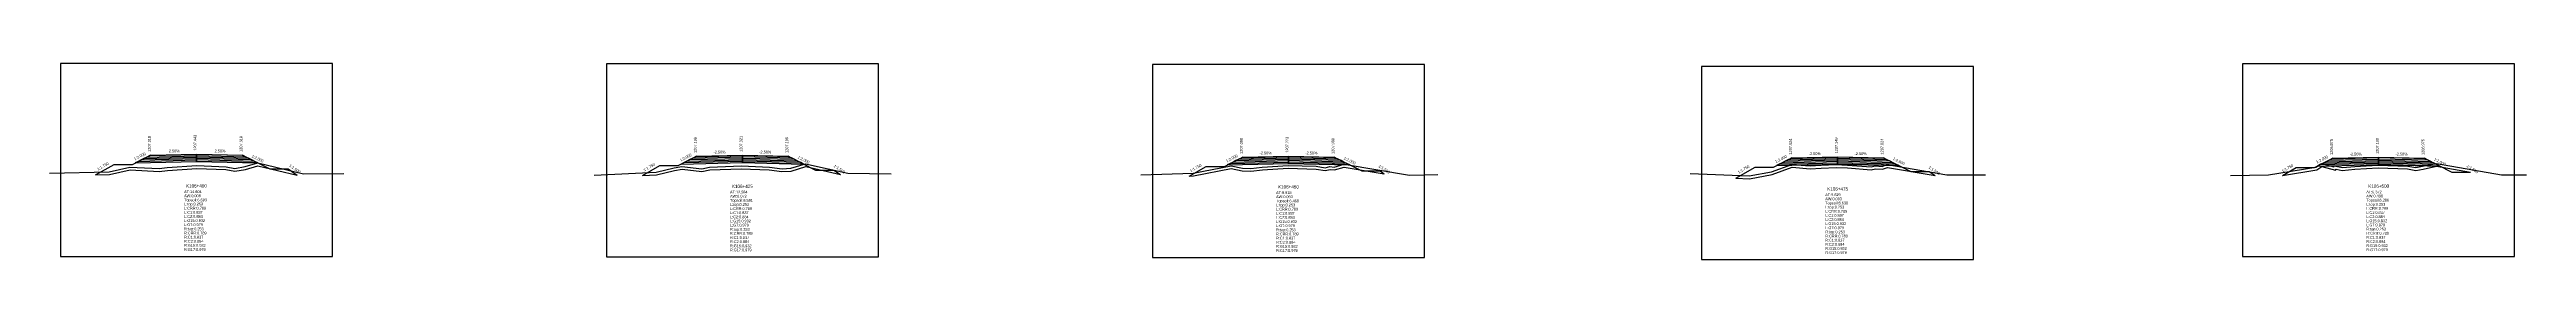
# Model space of a CAD drawing. Extents: x -7 to 78429, y 1189 to 1262.
# Drawn here: x 49987.3 to 50257.8, y 1196 to 1217.3 of the extents above; entities that cross this region are included whole.
import ezdxf
from ezdxf.enums import TextEntityAlignment as Align

# ---------------------------------------------------------------- set-up
doc = ezdxf.new("R2010")
doc.units = 0

msp = doc.modelspace()

# ---------------------------------------------------------------- linework, layer by layer
at = {"layer": 'A4_BORDER', "color": 7}
for points in [[(49988.484, 1196.294), (50018.184, 1196.294), (50018.184, 1217.294), (49988.484, 1217.294), (49988.484, 1196.294)], [(50048.097, 1196.248), (50077.797, 1196.248), (50077.797, 1217.248), (50048.097, 1217.248), (50048.097, 1196.248)], [(50107.729, 1196.189), (50137.429, 1196.189), (50137.429, 1217.189), (50107.729, 1217.189), (50107.729, 1196.189)], [(50226.774, 1196.269), (50256.474, 1196.269), (50256.474, 1217.269), (50226.774, 1217.269), (50226.774, 1196.269)], [(50167.695, 1195.962), (50197.395, 1195.962), (50197.395, 1216.962), (50167.695, 1216.962), (50167.695, 1195.962)]]:
    msp.add_lwpolyline(points, dxfattribs=at)
at = {"layer": 'CLEAR_GROUND', "color": 8}
for points in [[(49992.325, 1205.17), (49993.842, 1205.206), (49996.099, 1205.713), (49999.272, 1205.548), (50000.157, 1205.666), (50003.384, 1205.876), (50006.551, 1205.745), (50007.521, 1205.565), (50008.703, 1205.775), (50010.046, 1206.163), (50014.346, 1205.144)], [(50052.025, 1205.098), (50053.567, 1205.171), (50055.546, 1205.651), (50056.356, 1205.79), (50058.533, 1205.537), (50059.378, 1205.704), (50062.831, 1205.844), (50065.872, 1205.703), (50067.263, 1205.539), (50068.278, 1205.592), (50069.857, 1206.076), (50073.672, 1205.213)], [(50111.725, 1205.039), (50112.21, 1205.055), (50116.307, 1205.864), (50117.532, 1205.61), (50118.467, 1205.571), (50119.745, 1205.715), (50122.543, 1205.891), (50125.589, 1205.806), (50126.578, 1205.646), (50127.116, 1205.767), (50127.597, 1205.726), (50128.67, 1206.022), (50133.036, 1205.293)], [(50171.425, 1204.812), (50172.918, 1204.752), (50175.404, 1205.197), (50177.589, 1205.999), (50179.554, 1205.84), (50180.748, 1205.915), (50182.384, 1205.992), (50183.613, 1205.925), (50186.223, 1205.728), (50186.678, 1205.838), (50187.458, 1205.794), (50187.99, 1205.989), (50193.195, 1205.091)], [(50231.125, 1205.119), (50234.883, 1205.738), (50235.428, 1206.08), (50236.928, 1205.681), (50236.972, 1205.804), (50237.65, 1205.655), (50239.035, 1205.802), (50241.555, 1205.933), (50244.778, 1205.82), (50245.69, 1205.652), (50246.489, 1205.808), (50247.938, 1206.103), (50251.646, 1205.46)]]:
    msp.add_lwpolyline(points, dxfattribs=at)
at = {"layer": 'DESIGN_ROAD_TRIMMED', "color": 1}
for points in [[(49992.325, 1205.17), (49994.334, 1206.318), (49996.334, 1206.318), (49998.334, 1207.318), (49998.334, 1207.318), (49998.229, 1207.265), (49998.229, 1207.265), (49997.913, 1207.107), (49997.913, 1207.107), (49997.597, 1206.95), (49997.597, 1206.95), (49997.281, 1206.792), (49997.281, 1206.792), (49996.965, 1206.634), (49996.965, 1206.634), (49996.65, 1206.476), (50003.334, 1206.643), (50003.334, 1206.793), (50003.334, 1206.793), (50003.334, 1206.943), (50003.334, 1206.943), (50003.334, 1207.093), (50003.334, 1207.093), (50003.334, 1207.243), (50003.334, 1207.243), (50003.334, 1207.393), (50003.334, 1207.393), (50003.334, 1207.443), (50003.334, 1207.443), (50003.334, 1207.443), (50003.334, 1207.443), (50003.334, 1207.443), (50003.334, 1207.393), (50003.334, 1207.393), (50003.334, 1207.243), (50003.334, 1207.243), (50003.334, 1207.093), (50003.334, 1207.093), (50003.334, 1206.943), (50003.334, 1206.943), (50003.334, 1206.793), (50003.334, 1206.793), (50003.334, 1206.643), (50010.018, 1206.476), (50009.702, 1206.634), (50009.702, 1206.634), (50009.386, 1206.792), (50009.386, 1206.792), (50009.071, 1206.95), (50009.071, 1206.95), (50008.755, 1207.107), (50008.755, 1207.107), (50008.439, 1207.265), (50008.439, 1207.265), (50008.334, 1207.318), (50008.334, 1207.318), (50011.334, 1205.818), (50013.334, 1205.818), (50014.346, 1205.144)], [(50052.025, 1205.098), (50053.947, 1206.196), (50055.947, 1206.196), (50057.947, 1207.196), (50057.947, 1207.196), (50057.842, 1207.143), (50057.842, 1207.143), (50057.526, 1206.985), (50057.526, 1206.985), (50057.21, 1206.828), (50057.21, 1206.828), (50056.895, 1206.67), (50056.895, 1206.67), (50056.579, 1206.512), (50056.579, 1206.512), (50056.263, 1206.354), (50062.947, 1206.521), (50062.947, 1206.671), (50062.947, 1206.671), (50062.947, 1206.821), (50062.947, 1206.821), (50062.947, 1206.971), (50062.947, 1206.971), (50062.947, 1207.121), (50062.947, 1207.121), (50062.947, 1207.271), (50062.947, 1207.271), (50062.947, 1207.321), (50062.947, 1207.321), (50062.947, 1207.321), (50062.947, 1207.321), (50062.947, 1207.321), (50062.947, 1207.271), (50062.947, 1207.271), (50062.947, 1207.121), (50062.947, 1207.121), (50062.947, 1206.971), (50062.947, 1206.971), (50062.947, 1206.821), (50062.947, 1206.821), (50062.947, 1206.671), (50062.947, 1206.671), (50062.947, 1206.521), (50069.631, 1206.354), (50069.316, 1206.512), (50069.316, 1206.512), (50069, 1206.67), (50069, 1206.67), (50068.684, 1206.828), (50068.684, 1206.828), (50068.368, 1206.985), (50068.368, 1206.985), (50068.052, 1207.143), (50068.052, 1207.143), (50067.947, 1207.196), (50067.947, 1207.196), (50070.947, 1205.696), (50072.947, 1205.696), (50073.672, 1205.213)], [(50111.725, 1205.039), (50113.579, 1206.098), (50115.579, 1206.098), (50117.579, 1207.098), (50117.579, 1207.098), (50117.474, 1207.045), (50117.474, 1207.045), (50117.158, 1206.887), (50117.158, 1206.887), (50116.842, 1206.73), (50116.842, 1206.73), (50116.526, 1206.572), (50116.526, 1206.572), (50116.21, 1206.414), (50116.21, 1206.414), (50115.895, 1206.256), (50122.579, 1206.423), (50122.579, 1206.573), (50122.579, 1206.573), (50122.579, 1206.723), (50122.579, 1206.723), (50122.579, 1206.873), (50122.579, 1206.873), (50122.579, 1207.023), (50122.579, 1207.023), (50122.579, 1207.173), (50122.579, 1207.173), (50122.579, 1207.223), (50122.579, 1207.223), (50122.579, 1207.223), (50122.579, 1207.223), (50122.579, 1207.223), (50122.579, 1207.173), (50122.579, 1207.173), (50122.579, 1207.023), (50122.579, 1207.023), (50122.579, 1206.873), (50122.579, 1206.873), (50122.579, 1206.723), (50122.579, 1206.723), (50122.579, 1206.573), (50122.579, 1206.573), (50122.579, 1206.423), (50129.263, 1206.256), (50128.947, 1206.414), (50128.947, 1206.414), (50128.631, 1206.572), (50128.631, 1206.572), (50128.316, 1206.73), (50128.316, 1206.73), (50128, 1206.887), (50128, 1206.887), (50127.684, 1207.045), (50127.684, 1207.045), (50127.579, 1207.098), (50127.579, 1207.098), (50130.579, 1205.598), (50132.579, 1205.598), (50133.036, 1205.293)], [(50171.425, 1204.812), (50173.545, 1206.024), (50175.545, 1206.024), (50177.545, 1207.024), (50177.545, 1207.024), (50177.44, 1206.971), (50177.44, 1206.971), (50177.124, 1206.813), (50177.124, 1206.813), (50176.809, 1206.656), (50176.809, 1206.656), (50176.493, 1206.498), (50176.493, 1206.498), (50176.177, 1206.34), (50176.177, 1206.34), (50175.861, 1206.182), (50182.545, 1206.349), (50182.545, 1206.499), (50182.545, 1206.499), (50182.545, 1206.649), (50182.545, 1206.649), (50182.545, 1206.799), (50182.545, 1206.799), (50182.545, 1206.949), (50182.545, 1206.949), (50182.545, 1207.099), (50182.545, 1207.099), (50182.545, 1207.149), (50182.545, 1207.149), (50182.545, 1207.149), (50182.545, 1207.149), (50182.545, 1207.149), (50182.545, 1207.099), (50182.545, 1207.099), (50182.545, 1206.949), (50182.545, 1206.949), (50182.545, 1206.799), (50182.545, 1206.799), (50182.545, 1206.649), (50182.545, 1206.649), (50182.545, 1206.499), (50182.545, 1206.499), (50182.545, 1206.349), (50189.23, 1206.182), (50188.914, 1206.34), (50188.914, 1206.34), (50188.598, 1206.498), (50188.598, 1206.498), (50188.282, 1206.656), (50188.282, 1206.656), (50187.966, 1206.813), (50187.966, 1206.813), (50187.651, 1206.971), (50187.651, 1206.971), (50187.545, 1207.024), (50187.545, 1207.024), (50190.545, 1205.524), (50192.545, 1205.524), (50193.195, 1205.091)], [(50231.125, 1205.119), (50232.624, 1205.975), (50234.624, 1205.975), (50236.624, 1206.975), (50236.624, 1206.975), (50236.519, 1206.922), (50236.519, 1206.922), (50236.203, 1206.764), (50236.203, 1206.764), (50235.887, 1206.607), (50235.887, 1206.607), (50235.571, 1206.449), (50235.571, 1206.449), (50235.256, 1206.291), (50235.256, 1206.291), (50234.94, 1206.133), (50241.624, 1206.3), (50241.624, 1206.45), (50241.624, 1206.45), (50241.624, 1206.6), (50241.624, 1206.6), (50241.624, 1206.75), (50241.624, 1206.75), (50241.624, 1206.9), (50241.624, 1206.9), (50241.624, 1207.05), (50241.624, 1207.05), (50241.624, 1207.1), (50241.624, 1207.1), (50241.624, 1207.1), (50241.624, 1207.1), (50241.624, 1207.1), (50241.624, 1207.05), (50241.624, 1207.05), (50241.624, 1206.9), (50241.624, 1206.9), (50241.624, 1206.75), (50241.624, 1206.75), (50241.624, 1206.6), (50241.624, 1206.6), (50241.624, 1206.45), (50241.624, 1206.45), (50241.624, 1206.3), (50248.308, 1206.133), (50247.992, 1206.291), (50247.992, 1206.291), (50247.677, 1206.449), (50247.677, 1206.449), (50247.361, 1206.607), (50247.361, 1206.607), (50247.045, 1206.764), (50247.045, 1206.764), (50246.729, 1206.922), (50246.729, 1206.922), (50246.624, 1206.975), (50246.624, 1206.975), (50249.624, 1205.475), (50251.624, 1205.475), (50251.646, 1205.46)]]:
    msp.add_lwpolyline(points, dxfattribs=at)
at = {"layer": 'FINISHED_ROAD', "color": 2}
for points in [[(49994.334, 1206.318), (49996.334, 1206.318), (49998.334, 1207.318), (49998.334, 1207.318), (50003.334, 1207.443), (50008.334, 1207.318), (50008.334, 1207.318), (50011.334, 1205.818), (50013.334, 1205.818)], [(50053.947, 1206.196), (50055.947, 1206.196), (50057.947, 1207.196), (50057.947, 1207.196), (50062.947, 1207.321), (50067.947, 1207.196), (50067.947, 1207.196), (50070.947, 1205.696), (50072.947, 1205.696)], [(50113.579, 1206.098), (50115.579, 1206.098), (50117.579, 1207.098), (50117.579, 1207.098), (50122.579, 1207.223), (50127.579, 1207.098), (50127.579, 1207.098), (50130.579, 1205.598), (50132.579, 1205.598)], [(50173.545, 1206.024), (50175.545, 1206.024), (50177.545, 1207.024), (50177.545, 1207.024), (50182.545, 1207.149), (50187.545, 1207.024), (50187.545, 1207.024), (50190.545, 1205.524), (50192.545, 1205.524)], [(50232.624, 1205.975), (50234.624, 1205.975), (50236.624, 1206.975), (50236.624, 1206.975), (50241.624, 1207.1), (50246.624, 1206.975), (50246.624, 1206.975), (50249.624, 1205.475), (50251.624, 1205.475)]]:
    msp.add_lwpolyline(points, dxfattribs=at)
at = {"layer": 'LAYER_0', "color": 4}
for points in [[(49998.334, 1207.318), (49998.229, 1207.265), (50003.334, 1207.393), (50003.334, 1207.443)], [(50057.947, 1207.196), (50057.842, 1207.143), (50062.947, 1207.271), (50062.947, 1207.321)], [(50117.579, 1207.098), (50117.474, 1207.045), (50122.579, 1207.173), (50122.579, 1207.223)], [(50177.545, 1207.024), (50177.44, 1206.971), (50182.545, 1207.099), (50182.545, 1207.149)], [(50236.624, 1206.975), (50236.519, 1206.922), (50241.624, 1207.05), (50241.624, 1207.1)]]:
    msp.add_lwpolyline(points, dxfattribs=at)
at = {"layer": 'LAYER_1', "color": 4}
for points in [[(49998.229, 1207.265), (49997.913, 1207.107), (50003.334, 1207.243), (50003.334, 1207.393)], [(50057.842, 1207.143), (50057.526, 1206.985), (50062.947, 1207.121), (50062.947, 1207.271)], [(50117.474, 1207.045), (50117.158, 1206.887), (50122.579, 1207.023), (50122.579, 1207.173)], [(50177.44, 1206.971), (50177.124, 1206.813), (50182.545, 1206.949), (50182.545, 1207.099)], [(50236.519, 1206.922), (50236.203, 1206.764), (50241.624, 1206.9), (50241.624, 1207.05)]]:
    msp.add_lwpolyline(points, dxfattribs=at)
at = {"layer": 'LAYER_10', "color": 6}
for points in [[(50009.386, 1206.792), (50009.702, 1206.634), (50003.334, 1206.793), (50003.334, 1206.943)], [(50069, 1206.67), (50069.316, 1206.512), (50062.947, 1206.671), (50062.947, 1206.821)], [(50128.631, 1206.572), (50128.947, 1206.414), (50122.579, 1206.573), (50122.579, 1206.723)], [(50188.598, 1206.498), (50188.914, 1206.34), (50182.545, 1206.499), (50182.545, 1206.649)], [(50247.677, 1206.449), (50247.992, 1206.291), (50241.624, 1206.45), (50241.624, 1206.6)]]:
    msp.add_lwpolyline(points, dxfattribs=at)
at = {"layer": 'LAYER_11', "color": 6}
for points in [[(50009.702, 1206.634), (50010.018, 1206.476), (50003.334, 1206.643), (50003.334, 1206.793)], [(50069.316, 1206.512), (50069.631, 1206.354), (50062.947, 1206.521), (50062.947, 1206.671)], [(50128.947, 1206.414), (50129.263, 1206.256), (50122.579, 1206.423), (50122.579, 1206.573)], [(50188.914, 1206.34), (50189.23, 1206.182), (50182.545, 1206.349), (50182.545, 1206.499)], [(50247.992, 1206.291), (50248.308, 1206.133), (50241.624, 1206.3), (50241.624, 1206.45)]]:
    msp.add_lwpolyline(points, dxfattribs=at)
at = {"layer": 'LAYER_2', "color": 4}
for points in [[(49997.913, 1207.107), (49997.597, 1206.95), (50003.334, 1207.093), (50003.334, 1207.243)], [(50057.526, 1206.985), (50057.21, 1206.828), (50062.947, 1206.971), (50062.947, 1207.121)], [(50117.158, 1206.887), (50116.842, 1206.73), (50122.579, 1206.873), (50122.579, 1207.023)], [(50177.124, 1206.813), (50176.809, 1206.656), (50182.545, 1206.799), (50182.545, 1206.949)], [(50236.203, 1206.764), (50235.887, 1206.607), (50241.624, 1206.75), (50241.624, 1206.9)]]:
    msp.add_lwpolyline(points, dxfattribs=at)
at = {"layer": 'LAYER_3', "color": 4}
for points in [[(49997.597, 1206.95), (49997.281, 1206.792), (50003.334, 1206.943), (50003.334, 1207.093)], [(50057.21, 1206.828), (50056.895, 1206.67), (50062.947, 1206.821), (50062.947, 1206.971)], [(50116.842, 1206.73), (50116.526, 1206.572), (50122.579, 1206.723), (50122.579, 1206.873)], [(50176.809, 1206.656), (50176.493, 1206.498), (50182.545, 1206.649), (50182.545, 1206.799)], [(50235.887, 1206.607), (50235.571, 1206.449), (50241.624, 1206.6), (50241.624, 1206.75)]]:
    msp.add_lwpolyline(points, dxfattribs=at)
at = {"layer": 'LAYER_4', "color": 4}
for points in [[(49997.281, 1206.792), (49996.965, 1206.634), (50003.334, 1206.793), (50003.334, 1206.943)], [(50056.895, 1206.67), (50056.579, 1206.512), (50062.947, 1206.671), (50062.947, 1206.821)], [(50116.526, 1206.572), (50116.21, 1206.414), (50122.579, 1206.573), (50122.579, 1206.723)], [(50176.493, 1206.498), (50176.177, 1206.34), (50182.545, 1206.499), (50182.545, 1206.649)], [(50235.571, 1206.449), (50235.256, 1206.291), (50241.624, 1206.45), (50241.624, 1206.6)]]:
    msp.add_lwpolyline(points, dxfattribs=at)
at = {"layer": 'LAYER_5', "color": 4}
for points in [[(49996.965, 1206.634), (49996.65, 1206.476), (50003.334, 1206.643), (50003.334, 1206.793)], [(50056.579, 1206.512), (50056.263, 1206.354), (50062.947, 1206.521), (50062.947, 1206.671)], [(50116.21, 1206.414), (50115.895, 1206.256), (50122.579, 1206.423), (50122.579, 1206.573)], [(50176.177, 1206.34), (50175.861, 1206.182), (50182.545, 1206.349), (50182.545, 1206.499)], [(50235.256, 1206.291), (50234.94, 1206.133), (50241.624, 1206.3), (50241.624, 1206.45)]]:
    msp.add_lwpolyline(points, dxfattribs=at)
at = {"layer": 'LAYER_6', "color": 6}
for points in [[(50008.334, 1207.318), (50008.439, 1207.265), (50003.334, 1207.393), (50003.334, 1207.443)], [(50067.947, 1207.196), (50068.052, 1207.143), (50062.947, 1207.271), (50062.947, 1207.321)], [(50127.579, 1207.098), (50127.684, 1207.045), (50122.579, 1207.173), (50122.579, 1207.223)], [(50187.545, 1207.024), (50187.651, 1206.971), (50182.545, 1207.099), (50182.545, 1207.149)], [(50246.624, 1206.975), (50246.729, 1206.922), (50241.624, 1207.05), (50241.624, 1207.1)]]:
    msp.add_lwpolyline(points, dxfattribs=at)
at = {"layer": 'LAYER_7', "color": 6}
for points in [[(50008.439, 1207.265), (50008.755, 1207.107), (50003.334, 1207.243), (50003.334, 1207.393)], [(50068.052, 1207.143), (50068.368, 1206.985), (50062.947, 1207.121), (50062.947, 1207.271)], [(50127.684, 1207.045), (50128, 1206.887), (50122.579, 1207.023), (50122.579, 1207.173)], [(50187.651, 1206.971), (50187.966, 1206.813), (50182.545, 1206.949), (50182.545, 1207.099)], [(50246.729, 1206.922), (50247.045, 1206.764), (50241.624, 1206.9), (50241.624, 1207.05)]]:
    msp.add_lwpolyline(points, dxfattribs=at)
at = {"layer": 'LAYER_8', "color": 6}
for points in [[(50008.755, 1207.107), (50009.071, 1206.95), (50003.334, 1207.093), (50003.334, 1207.243)], [(50068.368, 1206.985), (50068.684, 1206.828), (50062.947, 1206.971), (50062.947, 1207.121)], [(50128, 1206.887), (50128.316, 1206.73), (50122.579, 1206.873), (50122.579, 1207.023)], [(50187.966, 1206.813), (50188.282, 1206.656), (50182.545, 1206.799), (50182.545, 1206.949)], [(50247.045, 1206.764), (50247.361, 1206.607), (50241.624, 1206.75), (50241.624, 1206.9)]]:
    msp.add_lwpolyline(points, dxfattribs=at)
at = {"layer": 'LAYER_9', "color": 6}
for points in [[(50009.071, 1206.95), (50009.386, 1206.792), (50003.334, 1206.943), (50003.334, 1207.093)], [(50068.684, 1206.828), (50069, 1206.67), (50062.947, 1206.821), (50062.947, 1206.971)], [(50128.316, 1206.73), (50128.631, 1206.572), (50122.579, 1206.723), (50122.579, 1206.873)], [(50188.282, 1206.656), (50188.598, 1206.498), (50182.545, 1206.649), (50182.545, 1206.799)], [(50247.361, 1206.607), (50247.677, 1206.449), (50241.624, 1206.6), (50241.624, 1206.75)]]:
    msp.add_lwpolyline(points, dxfattribs=at)
at = {"layer": 'NATURAL_GROUND', "color": 3}
for points in [[(49987.289, 1205.353), (49993.805, 1205.505), (49996.074, 1206.015), (49999.26, 1205.849), (50000.128, 1205.965), (50003.381, 1206.177), (50006.585, 1206.044), (50007.522, 1205.87), (50008.635, 1206.068), (50010.039, 1206.473), (50015.014, 1205.293), (50019.419, 1205.33)], [(50046.778, 1205.148), (50053.524, 1205.469), (50055.485, 1205.945), (50056.348, 1206.093), (50058.521, 1205.84), (50059.342, 1206.003), (50062.832, 1206.145), (50065.896, 1206.002), (50067.273, 1205.84), (50068.225, 1205.89), (50069.845, 1206.386), (50074.453, 1205.343), (50079.206, 1205.27)], [(50106.467, 1205.166), (50112.176, 1205.354), (50116.309, 1206.17), (50117.569, 1205.909), (50118.457, 1205.871), (50119.719, 1206.014), (50122.538, 1206.191), (50125.617, 1206.105), (50126.569, 1205.952), (50127.096, 1206.07), (50127.569, 1206.029), (50128.654, 1206.329), (50135.785, 1205.139), (50138.904, 1205.221)], [(50225.458, 1205.108), (50229.583, 1205.169), (50234.775, 1206.024), (50235.379, 1206.403), (50236.738, 1206.042), (50236.778, 1206.154), (50237.667, 1205.959), (50239.011, 1206.101), (50241.552, 1206.233), (50244.811, 1206.119), (50245.688, 1205.957), (50246.43, 1206.103), (50247.934, 1206.409), (50255.052, 1205.174), (50257.765, 1205.159)], [(50166.429, 1205.315), (50172.897, 1205.053), (50175.325, 1205.487), (50177.547, 1206.303), (50179.556, 1206.141), (50180.731, 1206.214), (50182.385, 1206.293), (50183.632, 1206.224), (50186.198, 1206.031), (50186.65, 1206.14), (50187.413, 1206.097), (50187.962, 1206.298), (50194.459, 1205.177), (50198.679, 1205.165)]]:
    msp.add_lwpolyline(points, dxfattribs=at)
at = {"layer": 'STRUCTURE_LEFT', "color": 4}
for points in [[(49998.334, 1207.318), (49998.229, 1207.265), (49998.229, 1207.265), (49997.913, 1207.107), (49997.913, 1207.107), (49997.597, 1206.95), (49997.597, 1206.95), (49997.281, 1206.792), (49997.281, 1206.792), (49996.965, 1206.634), (49996.965, 1206.634), (49996.65, 1206.476), (50003.334, 1206.643), (50003.334, 1206.793), (50003.334, 1206.793), (50003.334, 1206.943), (50003.334, 1206.943), (50003.334, 1207.093), (50003.334, 1207.093), (50003.334, 1207.243), (50003.334, 1207.243), (50003.334, 1207.393), (50003.334, 1207.393), (50003.334, 1207.443), (50003.334, 1207.443)], [(50057.947, 1207.196), (50057.842, 1207.143), (50057.842, 1207.143), (50057.526, 1206.985), (50057.526, 1206.985), (50057.21, 1206.828), (50057.21, 1206.828), (50056.895, 1206.67), (50056.895, 1206.67), (50056.579, 1206.512), (50056.579, 1206.512), (50056.263, 1206.354), (50062.947, 1206.521), (50062.947, 1206.671), (50062.947, 1206.671), (50062.947, 1206.821), (50062.947, 1206.821), (50062.947, 1206.971), (50062.947, 1206.971), (50062.947, 1207.121), (50062.947, 1207.121), (50062.947, 1207.271), (50062.947, 1207.271), (50062.947, 1207.321), (50062.947, 1207.321)], [(50117.579, 1207.098), (50117.474, 1207.045), (50117.474, 1207.045), (50117.158, 1206.887), (50117.158, 1206.887), (50116.842, 1206.73), (50116.842, 1206.73), (50116.526, 1206.572), (50116.526, 1206.572), (50116.21, 1206.414), (50116.21, 1206.414), (50115.895, 1206.256), (50122.579, 1206.423), (50122.579, 1206.573), (50122.579, 1206.573), (50122.579, 1206.723), (50122.579, 1206.723), (50122.579, 1206.873), (50122.579, 1206.873), (50122.579, 1207.023), (50122.579, 1207.023), (50122.579, 1207.173), (50122.579, 1207.173), (50122.579, 1207.223), (50122.579, 1207.223)], [(50177.545, 1207.024), (50177.44, 1206.971), (50177.44, 1206.971), (50177.124, 1206.813), (50177.124, 1206.813), (50176.809, 1206.656), (50176.809, 1206.656), (50176.493, 1206.498), (50176.493, 1206.498), (50176.177, 1206.34), (50176.177, 1206.34), (50175.861, 1206.182), (50182.545, 1206.349), (50182.545, 1206.499), (50182.545, 1206.499), (50182.545, 1206.649), (50182.545, 1206.649), (50182.545, 1206.799), (50182.545, 1206.799), (50182.545, 1206.949), (50182.545, 1206.949), (50182.545, 1207.099), (50182.545, 1207.099), (50182.545, 1207.149), (50182.545, 1207.149)], [(50236.624, 1206.975), (50236.519, 1206.922), (50236.519, 1206.922), (50236.203, 1206.764), (50236.203, 1206.764), (50235.887, 1206.607), (50235.887, 1206.607), (50235.571, 1206.449), (50235.571, 1206.449), (50235.256, 1206.291), (50235.256, 1206.291), (50234.94, 1206.133), (50241.624, 1206.3), (50241.624, 1206.45), (50241.624, 1206.45), (50241.624, 1206.6), (50241.624, 1206.6), (50241.624, 1206.75), (50241.624, 1206.75), (50241.624, 1206.9), (50241.624, 1206.9), (50241.624, 1207.05), (50241.624, 1207.05), (50241.624, 1207.1), (50241.624, 1207.1)]]:
    msp.add_lwpolyline(points, dxfattribs=at)
at = {"layer": 'STRUCTURE_RIGHT', "color": 6}
for points in [[(50003.334, 1207.443), (50003.334, 1207.443), (50003.334, 1207.393), (50003.334, 1207.393), (50003.334, 1207.243), (50003.334, 1207.243), (50003.334, 1207.093), (50003.334, 1207.093), (50003.334, 1206.943), (50003.334, 1206.943), (50003.334, 1206.793), (50003.334, 1206.793), (50003.334, 1206.643), (50010.018, 1206.476), (50009.702, 1206.634), (50009.702, 1206.634), (50009.386, 1206.792), (50009.386, 1206.792), (50009.071, 1206.95), (50009.071, 1206.95), (50008.755, 1207.107), (50008.755, 1207.107), (50008.439, 1207.265), (50008.439, 1207.265), (50008.334, 1207.318)], [(50062.947, 1207.321), (50062.947, 1207.321), (50062.947, 1207.271), (50062.947, 1207.271), (50062.947, 1207.121), (50062.947, 1207.121), (50062.947, 1206.971), (50062.947, 1206.971), (50062.947, 1206.821), (50062.947, 1206.821), (50062.947, 1206.671), (50062.947, 1206.671), (50062.947, 1206.521), (50069.631, 1206.354), (50069.316, 1206.512), (50069.316, 1206.512), (50069, 1206.67), (50069, 1206.67), (50068.684, 1206.828), (50068.684, 1206.828), (50068.368, 1206.985), (50068.368, 1206.985), (50068.052, 1207.143), (50068.052, 1207.143), (50067.947, 1207.196)], [(50122.579, 1207.223), (50122.579, 1207.223), (50122.579, 1207.173), (50122.579, 1207.173), (50122.579, 1207.023), (50122.579, 1207.023), (50122.579, 1206.873), (50122.579, 1206.873), (50122.579, 1206.723), (50122.579, 1206.723), (50122.579, 1206.573), (50122.579, 1206.573), (50122.579, 1206.423), (50129.263, 1206.256), (50128.947, 1206.414), (50128.947, 1206.414), (50128.631, 1206.572), (50128.631, 1206.572), (50128.316, 1206.73), (50128.316, 1206.73), (50128, 1206.887), (50128, 1206.887), (50127.684, 1207.045), (50127.684, 1207.045), (50127.579, 1207.098)], [(50182.545, 1207.149), (50182.545, 1207.149), (50182.545, 1207.099), (50182.545, 1207.099), (50182.545, 1206.949), (50182.545, 1206.949), (50182.545, 1206.799), (50182.545, 1206.799), (50182.545, 1206.649), (50182.545, 1206.649), (50182.545, 1206.499), (50182.545, 1206.499), (50182.545, 1206.349), (50189.23, 1206.182), (50188.914, 1206.34), (50188.914, 1206.34), (50188.598, 1206.498), (50188.598, 1206.498), (50188.282, 1206.656), (50188.282, 1206.656), (50187.966, 1206.813), (50187.966, 1206.813), (50187.651, 1206.971), (50187.651, 1206.971), (50187.545, 1207.024)], [(50241.624, 1207.1), (50241.624, 1207.1), (50241.624, 1207.05), (50241.624, 1207.05), (50241.624, 1206.9), (50241.624, 1206.9), (50241.624, 1206.75), (50241.624, 1206.75), (50241.624, 1206.6), (50241.624, 1206.6), (50241.624, 1206.45), (50241.624, 1206.45), (50241.624, 1206.3), (50248.308, 1206.133), (50247.992, 1206.291), (50247.992, 1206.291), (50247.677, 1206.449), (50247.677, 1206.449), (50247.361, 1206.607), (50247.361, 1206.607), (50247.045, 1206.764), (50247.045, 1206.764), (50246.729, 1206.922), (50246.729, 1206.922), (50246.624, 1206.975)]]:
    msp.add_lwpolyline(points, dxfattribs=at)

# ---------------------------------------------------------------- texts
at = {"layer": 'INFO_TEXT'}
for s, p in [('AT:14.604', (50001.984, 1203.194)), ('AW:0.006', (50001.984, 1202.744)), ('Topsoil:6.693', (50001.984, 1202.294)), ('L:top:0.253', (50001.984, 1201.844)), ('L:CRR:0.789', (50001.984, 1201.394)), ('L:C1:0.837', (50001.984, 1200.944)), ('AT:12.584', (50061.597, 1203.148)), ('AW:0.072', (50061.597, 1202.698)), ('Topsoil:6.581', (50061.597, 1202.248)), ('L:top:0.253', (50061.597, 1201.798)), ('L:CRR:0.789', (50061.597, 1201.348)), ('L:C1:0.837', (50061.597, 1200.898)), ('AT:9.918', (50121.229, 1203.089)), ('AW:0.050', (50121.229, 1202.639)), ('Topsoil:6.468', (50121.229, 1202.189)), ('L:top:0.253', (50121.229, 1201.739)), ('L:CRR:0.789', (50121.229, 1201.289)), ('L:C1:0.837', (50121.229, 1200.839)), ('AT:9.629', (50181.195, 1202.862)), ('AW:0.003', (50181.195, 1202.412)), ('Topsoil:6.630', (50181.195, 1201.962)), ('L:top:0.253', (50181.195, 1201.512)), ('L:CRR:0.789', (50181.195, 1201.062)), ('L:C1:0.837', (50181.195, 1200.612)), ('AT:6.372', (50240.274, 1203.169)), ('AW:0.498', (50240.274, 1202.719)), ('Topsoil:6.286', (50240.274, 1202.269)), ('L:top:0.253', (50240.274, 1201.819)), ('L:CRR:0.789', (50240.274, 1201.369)), ('L:C1:0.837', (50240.274, 1200.919)), ('L:C2:0.884', (50001.984, 1200.494)), ('L:G15:0.932', (50001.984, 1200.044)), ('L:G7:0.979', (50001.984, 1199.594)), ('R:top:0.253', (50001.984, 1199.144)), ('R:CRR:0.789', (50001.984, 1198.694)), ('R:C1:0.837', (50001.984, 1198.244)), ('L:C2:0.884', (50061.597, 1200.448)), ('L:G15:0.932', (50061.597, 1199.998)), ('L:G7:0.979', (50061.597, 1199.548)), ('R:top:0.253', (50061.597, 1199.098)), ('R:CRR:0.789', (50061.597, 1198.648)), ('R:C1:0.837', (50061.597, 1198.198)), ('L:C2:0.884', (50121.229, 1200.389)), ('L:G15:0.932', (50121.229, 1199.939)), ('L:G7:0.979', (50121.229, 1199.489)), ('R:top:0.253', (50121.229, 1199.039)), ('R:CRR:0.789', (50121.229, 1198.589)), ('R:C1:0.837', (50121.229, 1198.139)), ('L:C2:0.884', (50181.195, 1200.162)), ('L:G15:0.932', (50181.195, 1199.712)), ('L:G7:0.979', (50181.195, 1199.262)), ('R:top:0.253', (50181.195, 1198.812)), ('R:CRR:0.789', (50181.195, 1198.362)), ('R:C1:0.837', (50181.195, 1197.912)), ('L:C2:0.884', (50240.274, 1200.469)), ('L:G15:0.932', (50240.274, 1200.019)), ('L:G7:0.979', (50240.274, 1199.569)), ('R:top:0.253', (50240.274, 1199.119)), ('R:CRR:0.789', (50240.274, 1198.669)), ('R:C1:0.837', (50240.274, 1198.219)), ('R:C2:0.884', (50001.984, 1197.794)), ('R:G15:0.932', (50001.984, 1197.344)), ('R:G17:0.979', (50001.984, 1196.894)), ('R:C2:0.884', (50061.597, 1197.748)), ('R:G15:0.932', (50061.597, 1197.298)), ('R:G17:0.979', (50061.597, 1196.848)), ('R:C2:0.884', (50121.229, 1197.689)), ('R:G15:0.932', (50121.229, 1197.239)), ('R:G17:0.979', (50121.229, 1196.789)), ('R:C2:0.884', (50181.195, 1197.462)), ('R:G15:0.932', (50181.195, 1197.012)), ('R:G17:0.979', (50181.195, 1196.562)), ('R:C2:0.884', (50240.274, 1197.769)), ('R:G15:0.932', (50240.274, 1197.319)), ('R:G17:0.979', (50240.274, 1196.869))]:
    msp.add_text(s, height=0.3, dxfattribs=at).set_placement(p)
at = {"layer": 'LEFT_TEXT_H'}
for s, p in [('1207.318', (49998.334, 1207.678)), ('1207.196', (50057.947, 1207.556)), ('1207.098', (50117.579, 1207.458)), ('1207.024', (50177.545, 1207.384)), ('1206.975', (50236.624, 1207.335))]:
    msp.add_text(s, height=0.3, rotation=90, dxfattribs=at).set_placement(p)
at = {"layer": 'POINT_TEXT_H'}
for s, p in [('1207.443', (50003.334, 1207.803)), ('1207.321', (50062.947, 1207.681)), ('1207.223', (50122.579, 1207.583)), ('1207.149', (50182.545, 1207.509)), ('1207.100', (50241.624, 1207.46))]:
    msp.add_text(s, height=0.3, rotation=90, dxfattribs=at).set_placement(p)
at = {"layer": 'RIGHT_TEXT_H'}
for s, p in [('1207.318', (50008.334, 1207.678)), ('1207.196', (50067.947, 1207.556)), ('1207.098', (50127.579, 1207.458)), ('1207.024', (50187.545, 1207.384)), ('1206.975', (50246.624, 1207.335))]:
    msp.add_text(s, height=0.3, rotation=90, dxfattribs=at).set_placement(p)
at = {"layer": 'SLOPE_left'}
for s, rotation, p in [('1:1.750', 29.745, (49993.24, 1205.9)), ('1:2.000', 26.565, (49997.253, 1206.979)), ('1:1.750', 29.745, (50052.897, 1205.803)), ('1:2.000', 26.565, (50056.867, 1206.857)), ('1:1.750', 29.745, (50112.563, 1205.725)), ('1:2.000', 26.565, (50116.498, 1206.759)), ('1:2.000', 26.565, (50176.465, 1206.685)), ('1:1.750', 29.745, (50231.785, 1205.703)), ('1:2.000', 26.565, (50235.543, 1206.636)), ('1:1.750', 29.745, (50172.396, 1205.575))]:
    msp.add_text(s, height=0.3, rotation=rotation, dxfattribs=at).set_placement(p, align=Align.BOTTOM_CENTER)
at = {"layer": 'SLOPE_right'}
for s, rotation, p in [('1:2.000', -26.565, (50009.914, 1206.729)), ('1:2.000', -26.565, (50069.528, 1206.607)), ('1:2.000', -26.565, (50129.159, 1206.509)), ('1:2.000', -26.565, (50189.126, 1206.435)), ('1:2.000', -26.565, (50248.204, 1206.386)), ('1:1.500', -33.69, (50013.94, 1205.631)), ('1:1.500', -33.69, (50073.41, 1205.604)), ('1:1.500', -33.69, (50132.907, 1205.595)), ('1:1.500', -33.69, (50192.97, 1205.457)), ('1:1.500', -33.69, (50251.735, 1205.617))]:
    msp.add_text(s, height=0.3, rotation=rotation, dxfattribs=at).set_placement(p, align=Align.BOTTOM_CENTER)
at = {"layer": 'SLOPE_TEXT'}
for p in [(50000.834, 1207.62), (50005.834, 1207.62), (50060.447, 1207.498), (50065.447, 1207.498), (50120.079, 1207.4), (50125.079, 1207.4), (50180.045, 1207.326), (50185.045, 1207.326), (50239.124, 1207.277), (50244.124, 1207.277)]:
    msp.add_text('-2.50%', height=0.3, dxfattribs=at).set_placement(p, align=Align.CENTER)
at = {"layer": 'STATION_TITLE'}
for s, p in [('K106+400', (50003.334, 1203.794)), ('K106+425', (50062.947, 1203.748)), ('K106+450', (50122.579, 1203.689)), ('K106+475', (50182.545, 1203.462)), ('K106+500', (50241.624, 1203.769))]:
    msp.add_text(s, height=0.36, dxfattribs=at).set_placement(p, align=Align.CENTER)

doc.saveas('drawing.dxf')
